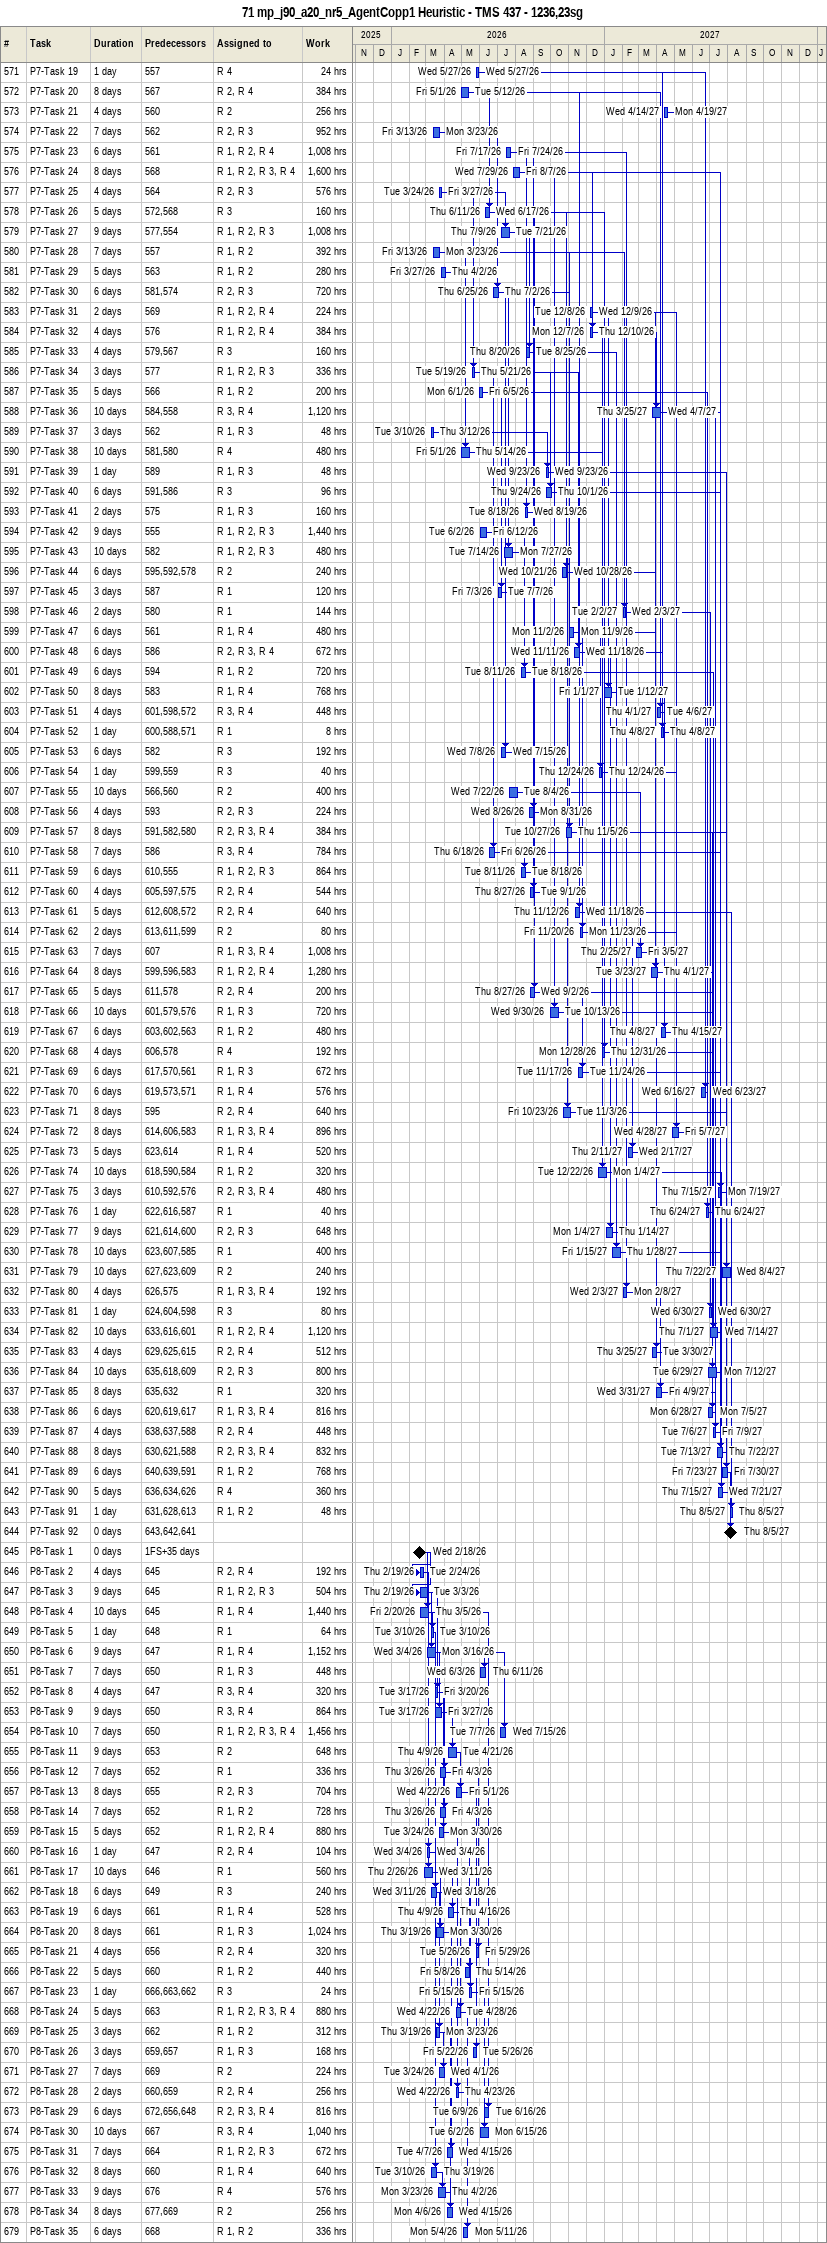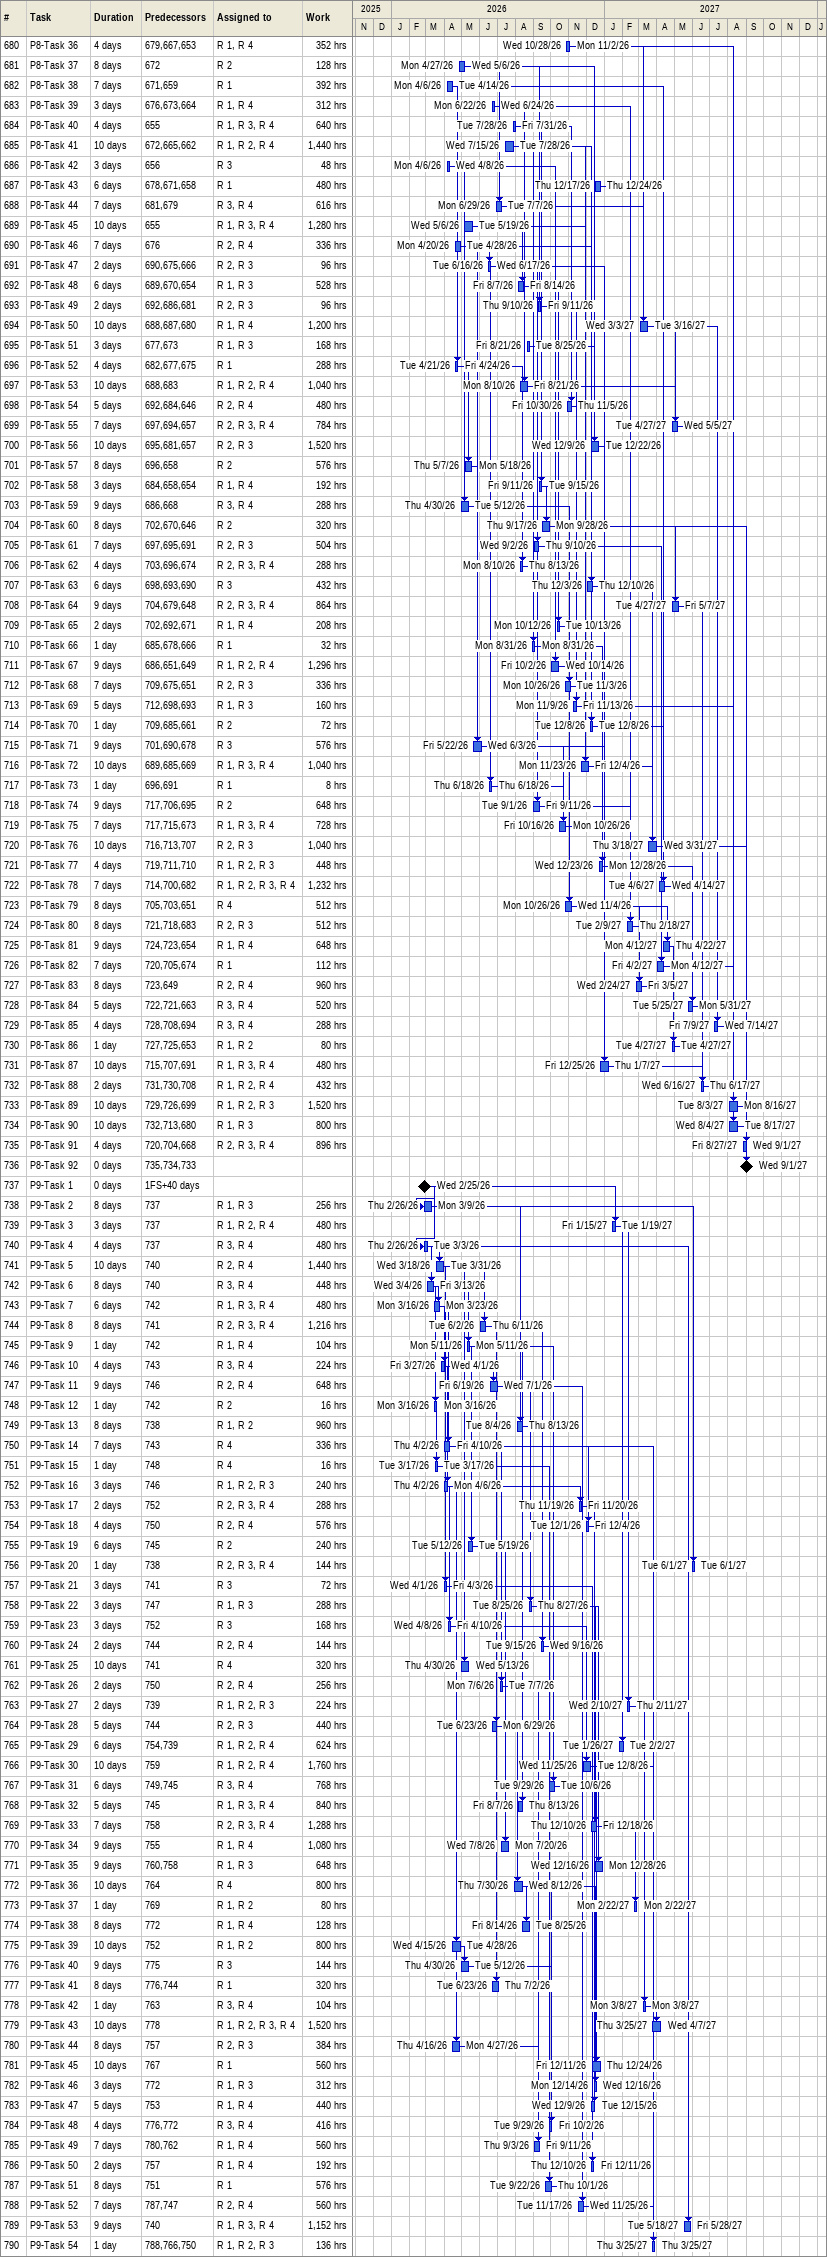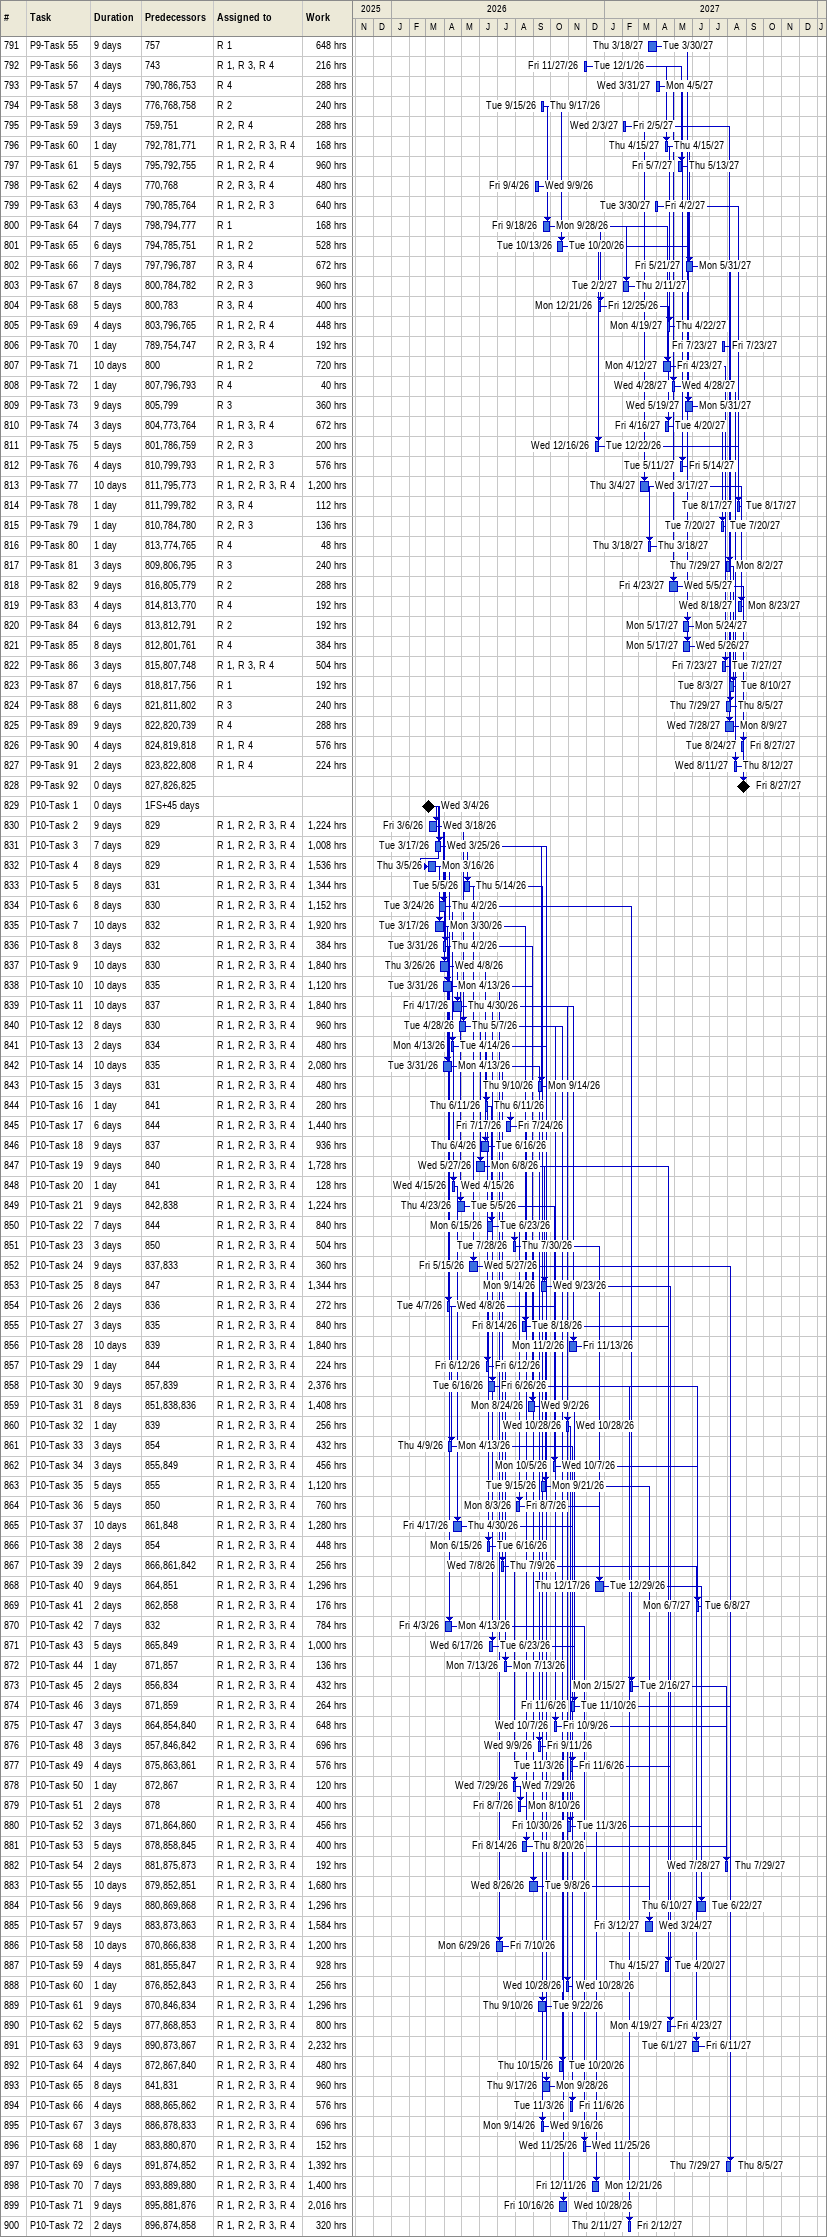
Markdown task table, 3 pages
71 mp_j90_a20_nr5_AgentCopp1 Heuristic - TMS 437 - 1236,23sg

| ID | Task | Duration | Start | Finish | Predecessors | Resources | Work (h) |
|---|---|---|---|---|---|---|---|
| 571 | P7-Task 19 | 1d | 2026-05-27 | 2026-05-27 | 557 | R 4 | 24 |
| 572 | P7-Task 20 | 8d | 2026-05-01 | 2026-05-12 | 567 | R 2, R 4 | 384 |
| 573 | P7-Task 21 | 4d | 2027-04-14 | 2027-04-19 | 560 | R 2 | 256 |
| 574 | P7-Task 22 | 7d | 2026-03-13 | 2026-03-23 | 562 | R 2, R 3 | 952 |
| 575 | P7-Task 23 | 6d | 2026-07-17 | 2026-07-24 | 561 | R 1, R 2, R 4 | 1008 |
| 576 | P7-Task 24 | 8d | 2026-07-29 | 2026-08-07 | 568 | R 1, R 2, R 3, R 4 | 1600 |
| 577 | P7-Task 25 | 4d | 2026-03-24 | 2026-03-27 | 564 | R 2, R 3 | 576 |
| 578 | P7-Task 26 | 5d | 2026-06-11 | 2026-06-17 | 572, 568 | R 3 | 160 |
| 579 | P7-Task 27 | 9d | 2026-07-09 | 2026-07-21 | 577, 554 | R 1, R 2, R 3 | 1008 |
| 580 | P7-Task 28 | 7d | 2026-03-13 | 2026-03-23 | 557 | R 1, R 2 | 392 |
| 581 | P7-Task 29 | 5d | 2026-03-27 | 2026-04-02 | 563 | R 1, R 2 | 280 |
| 582 | P7-Task 30 | 6d | 2026-06-25 | 2026-07-02 | 581, 574 | R 2, R 3 | 720 |
| 583 | P7-Task 31 | 2d | 2026-12-08 | 2026-12-09 | 569 | R 1, R 2, R 4 | 224 |
| 584 | P7-Task 32 | 4d | 2026-12-07 | 2026-12-10 | 576 | R 1, R 2, R 4 | 384 |
| 585 | P7-Task 33 | 4d | 2026-08-20 | 2026-08-25 | 579, 567 | R 3 | 160 |
| 586 | P7-Task 34 | 3d | 2026-05-19 | 2026-05-21 | 577 | R 1, R 2, R 3 | 336 |
| 587 | P7-Task 35 | 5d | 2026-06-01 | 2026-06-05 | 566 | R 1, R 2 | 200 |
| 588 | P7-Task 36 | 10d | 2027-03-25 | 2027-04-07 | 584, 558 | R 3, R 4 | 1120 |
| 589 | P7-Task 37 | 3d | 2026-03-10 | 2026-03-12 | 562 | R 1, R 3 | 48 |
| 590 | P7-Task 38 | 10d | 2026-05-01 | 2026-05-14 | 581, 580 | R 4 | 480 |
| 591 | P7-Task 39 | 1d | 2026-09-23 | 2026-09-23 | 589 | R 1, R 3 | 48 |
| 592 | P7-Task 40 | 6d | 2026-09-24 | 2026-10-01 | 591, 586 | R 3 | 96 |
| 593 | P7-Task 41 | 2d | 2026-08-18 | 2026-08-19 | 575 | R 1, R 3 | 160 |
| 594 | P7-Task 42 | 9d | 2026-06-02 | 2026-06-12 | 555 | R 1, R 2, R 3 | 1440 |
| 595 | P7-Task 43 | 10d | 2026-07-14 | 2026-07-27 | 582 | R 1, R 2, R 3 | 480 |
| 596 | P7-Task 44 | 6d | 2026-10-21 | 2026-10-28 | 595, 592, 578 | R 2 | 240 |
| 597 | P7-Task 45 | 3d | 2026-07-03 | 2026-07-07 | 587 | R 1 | 120 |
| 598 | P7-Task 46 | 2d | 2027-02-02 | 2027-02-03 | 580 | R 1 | 144 |
| 599 | P7-Task 47 | 6d | 2026-11-02 | 2026-11-09 | 561 | R 1, R 4 | 480 |
| 600 | P7-Task 48 | 6d | 2026-11-11 | 2026-11-18 | 586 | R 2, R 3, R 4 | 672 |
| 601 | P7-Task 49 | 6d | 2026-08-11 | 2026-08-18 | 594 | R 1, R 2 | 720 |
| 602 | P7-Task 50 | 8d | 2027-01-01 | 2027-01-12 | 583 | R 1, R 4 | 768 |
| 603 | P7-Task 51 | 4d | 2027-04-01 | 2027-04-06 | 601, 598, 572 | R 3, R 4 | 448 |
| 604 | P7-Task 52 | 1d | 2027-04-08 | 2027-04-08 | 600, 588, 571 | R 1 | 8 |
| 605 | P7-Task 53 | 6d | 2026-07-08 | 2026-07-15 | 582 | R 3 | 192 |
| 606 | P7-Task 54 | 1d | 2026-12-24 | 2026-12-24 | 599, 559 | R 3 | 40 |
| 607 | P7-Task 55 | 10d | 2026-07-22 | 2026-08-04 | 566, 560 | R 2 | 400 |
| 608 | P7-Task 56 | 4d | 2026-08-26 | 2026-08-31 | 593 | R 2, R 3 | 224 |
| 609 | P7-Task 57 | 8d | 2026-10-27 | 2026-11-05 | 591, 582, 580 | R 2, R 3, R 4 | 384 |
| 610 | P7-Task 58 | 7d | 2026-06-18 | 2026-06-26 | 586 | R 3, R 4 | 784 |
| 611 | P7-Task 59 | 6d | 2026-08-11 | 2026-08-18 | 610, 555 | R 1, R 2, R 3 | 864 |
| 612 | P7-Task 60 | 4d | 2026-08-27 | 2026-09-01 | 605, 597, 575 | R 2, R 4 | 544 |
| 613 | P7-Task 61 | 5d | 2026-11-12 | 2026-11-18 | 612, 608, 572 | R 2, R 4 | 640 |
| 614 | P7-Task 62 | 2d | 2026-11-20 | 2026-11-23 | 613, 611, 599 | R 2 | 80 |
| 615 | P7-Task 63 | 7d | 2027-02-25 | 2027-03-05 | 607 | R 1, R 3, R 4 | 1008 |
| 616 | P7-Task 64 | 8d | 2027-03-23 | 2027-04-01 | 599, 596, 583 | R 1, R 2, R 4 | 1280 |
| 617 | P7-Task 65 | 5d | 2026-08-27 | 2026-09-02 | 611, 578 | R 2, R 4 | 200 |
| 618 | P7-Task 66 | 10d | 2026-09-30 | 2026-10-13 | 601, 579, 576 | R 1, R 3 | 720 |
| 619 | P7-Task 67 | 6d | 2027-04-08 | 2027-04-15 | 603, 602, 563 | R 1, R 2 | 480 |
| 620 | P7-Task 68 | 4d | 2026-12-28 | 2026-12-31 | 606, 578 | R 4 | 192 |
| 621 | P7-Task 69 | 6d | 2026-11-17 | 2026-11-24 | 617, 570, 561 | R 1, R 3 | 672 |
| 622 | P7-Task 70 | 6d | 2027-06-16 | 2027-06-23 | 619, 573, 571 | R 1, R 4 | 576 |
| 623 | P7-Task 71 | 8d | 2026-10-23 | 2026-11-03 | 595 | R 2, R 4 | 640 |
| 624 | P7-Task 72 | 8d | 2027-04-28 | 2027-05-07 | 614, 606, 583 | R 1, R 3, R 4 | 896 |
| 625 | P7-Task 73 | 5d | 2027-02-11 | 2027-02-17 | 623, 614 | R 1, R 4 | 520 |
| 626 | P7-Task 74 | 10d | 2026-12-22 | 2027-01-04 | 618, 590, 584 | R 1, R 2 | 320 |
| 627 | P7-Task 75 | 3d | 2027-07-15 | 2027-07-19 | 610, 592, 576 | R 2, R 3, R 4 | 480 |
| 628 | P7-Task 76 | 1d | 2027-06-24 | 2027-06-24 | 622, 616, 587 | R 1 | 40 |
| 629 | P7-Task 77 | 9d | 2027-01-04 | 2027-01-14 | 621, 614, 600 | R 2, R 3 | 648 |
| 630 | P7-Task 78 | 10d | 2027-01-15 | 2027-01-28 | 623, 607, 585 | R 1 | 400 |
| 631 | P7-Task 79 | 10d | 2027-07-22 | 2027-08-04 | 627, 623, 609 | R 2 | 240 |
| 632 | P7-Task 80 | 4d | 2027-02-03 | 2027-02-08 | 626, 575 | R 1, R 3, R 4 | 192 |
| 633 | P7-Task 81 | 1d | 2027-06-30 | 2027-06-30 | 624, 604, 598 | R 3 | 80 |
| 634 | P7-Task 82 | 10d | 2027-07-01 | 2027-07-14 | 633, 616, 601 | R 1, R 2, R 4 | 1120 |
| 635 | P7-Task 83 | 4d | 2027-03-25 | 2027-03-30 | 629, 625, 615 | R 2, R 4 | 512 |
| 636 | P7-Task 84 | 10d | 2027-06-29 | 2027-07-12 | 635, 618, 609 | R 2, R 3 | 800 |
| 637 | P7-Task 85 | 8d | 2027-03-31 | 2027-04-09 | 635, 632 | R 1 | 320 |
| 638 | P7-Task 86 | 6d | 2027-06-28 | 2027-07-05 | 620, 619, 617 | R 1, R 3, R 4 | 816 |
| 639 | P7-Task 87 | 4d | 2027-07-06 | 2027-07-09 | 638, 637, 588 | R 2, R 4 | 448 |
| 640 | P7-Task 88 | 8d | 2027-07-13 | 2027-07-22 | 630, 621, 588 | R 2, R 3, R 4 | 832 |
| 641 | P7-Task 89 | 6d | 2027-07-23 | 2027-07-30 | 640, 639, 591 | R 1, R 2 | 768 |
| 642 | P7-Task 90 | 5d | 2027-07-15 | 2027-07-21 | 636, 634, 626 | R 4 | 360 |
| 643 | P7-Task 91 | 1d | 2027-08-05 | 2027-08-05 | 631, 628, 613 | R 1, R 2 | 48 |
| 644 | P7-Task 92 | 0d | 2027-08-05 | 2027-08-05 | 643, 642, 641 |  |  |
| 645 | P8-Task 1 | 0d | 2026-02-18 | 2026-02-18 | 1FS+35d |  |  |
| 646 | P8-Task 2 | 4d | 2026-02-19 | 2026-02-24 | 645 | R 2, R 4 | 192 |
| 647 | P8-Task 3 | 9d | 2026-02-19 | 2026-03-03 | 645 | R 1, R 2, R 3 | 504 |
| 648 | P8-Task 4 | 10d | 2026-02-20 | 2026-03-05 | 645 | R 1, R 4 | 1440 |
| 649 | P8-Task 5 | 1d | 2026-03-10 | 2026-03-10 | 648 | R 1 | 64 |
| 650 | P8-Task 6 | 9d | 2026-03-04 | 2026-03-16 | 647 | R 1, R 4 | 1152 |
| 651 | P8-Task 7 | 7d | 2026-06-03 | 2026-06-11 | 650 | R 1, R 3 | 448 |
| 652 | P8-Task 8 | 4d | 2026-03-17 | 2026-03-20 | 647 | R 3, R 4 | 320 |
| 653 | P8-Task 9 | 9d | 2026-03-17 | 2026-03-27 | 650 | R 3, R 4 | 864 |
| 654 | P8-Task 10 | 7d | 2026-07-07 | 2026-07-15 | 650 | R 1, R 2, R 3, R 4 | 1456 |
| 655 | P8-Task 11 | 9d | 2026-04-09 | 2026-04-21 | 653 | R 2 | 648 |
| 656 | P8-Task 12 | 7d | 2026-03-26 | 2026-04-03 | 652 | R 1 | 336 |
| 657 | P8-Task 13 | 8d | 2026-04-22 | 2026-05-01 | 655 | R 2, R 3 | 704 |
| 658 | P8-Task 14 | 7d | 2026-03-26 | 2026-04-03 | 652 | R 1, R 2 | 728 |
| 659 | P8-Task 15 | 5d | 2026-03-24 | 2026-03-30 | 652 | R 1, R 2, R 4 | 880 |
| 660 | P8-Task 16 | 1d | 2026-03-04 | 2026-03-04 | 647 | R 2, R 4 | 104 |
| 661 | P8-Task 17 | 10d | 2026-02-26 | 2026-03-11 | 646 | R 1 | 560 |
| 662 | P8-Task 18 | 6d | 2026-03-11 | 2026-03-18 | 649 | R 3 | 240 |
| 663 | P8-Task 19 | 6d | 2026-04-09 | 2026-04-16 | 661 | R 1, R 4 | 528 |
| 664 | P8-Task 20 | 8d | 2026-03-19 | 2026-03-30 | 661 | R 1, R 3 | 1024 |
| 665 | P8-Task 21 | 4d | 2026-05-26 | 2026-05-29 | 656 | R 2, R 4 | 320 |
| 666 | P8-Task 22 | 5d | 2026-05-08 | 2026-05-14 | 660 | R 1, R 2 | 440 |
| 667 | P8-Task 23 | 1d | 2026-05-15 | 2026-05-15 | 666, 663, 662 | R 3 | 24 |
| 668 | P8-Task 24 | 5d | 2026-04-22 | 2026-04-28 | 663 | R 1, R 2, R 3, R 4 | 880 |
| 669 | P8-Task 25 | 3d | 2026-03-19 | 2026-03-23 | 662 | R 1, R 2 | 312 |
| 670 | P8-Task 26 | 3d | 2026-05-22 | 2026-05-26 | 659, 657 | R 1, R 3 | 168 |
| 671 | P8-Task 27 | 7d | 2026-03-24 | 2026-04-01 | 669 | R 2 | 224 |
| 672 | P8-Task 28 | 2d | 2026-04-22 | 2026-04-23 | 660, 659 | R 2, R 4 | 256 |
| 673 | P8-Task 29 | 6d | 2026-06-09 | 2026-06-16 | 672, 656, 648 | R 2, R 3, R 4 | 816 |
| 674 | P8-Task 30 | 10d | 2026-06-02 | 2026-06-15 | 667 | R 3, R 4 | 1040 |
| 675 | P8-Task 31 | 7d | 2026-04-07 | 2026-04-15 | 664 | R 1, R 2, R 3 | 672 |
| 676 | P8-Task 32 | 8d | 2026-03-10 | 2026-03-19 | 660 | R 1, R 4 | 640 |
| 677 | P8-Task 33 | 9d | 2026-03-23 | 2026-04-02 | 676 | R 4 | 576 |
| 678 | P8-Task 34 | 8d | 2026-04-06 | 2026-04-15 | 677, 669 | R 2 | 256 |
| 679 | P8-Task 35 | 6d | 2026-05-04 | 2026-05-11 | 668 | R 1, R 2 | 336 |
| 680 | P8-Task 36 | 4d | 2026-10-28 | 2026-11-02 | 679, 667, 653 | R 1, R 4 | 352 |
| 681 | P8-Task 37 | 8d | 2026-04-27 | 2026-05-06 | 672 | R 2 | 128 |
| 682 | P8-Task 38 | 7d | 2026-04-06 | 2026-04-14 | 671, 659 | R 1 | 392 |
| 683 | P8-Task 39 | 3d | 2026-06-22 | 2026-06-24 | 676, 673, 664 | R 1, R 4 | 312 |
| 684 | P8-Task 40 | 4d | 2026-07-28 | 2026-07-31 | 655 | R 1, R 3, R 4 | 640 |
| 685 | P8-Task 41 | 10d | 2026-07-15 | 2026-07-28 | 672, 665, 662 | R 1, R 2, R 4 | 1440 |
| 686 | P8-Task 42 | 3d | 2026-04-06 | 2026-04-08 | 656 | R 3 | 48 |
| 687 | P8-Task 43 | 6d | 2026-12-17 | 2026-12-24 | 678, 671, 658 | R 1 | 480 |
| 688 | P8-Task 44 | 7d | 2026-06-29 | 2026-07-07 | 681, 679 | R 3, R 4 | 616 |
| 689 | P8-Task 45 | 10d | 2026-05-06 | 2026-05-19 | 655 | R 1, R 3, R 4 | 1280 |
| 690 | P8-Task 46 | 7d | 2026-04-20 | 2026-04-28 | 676 | R 2, R 4 | 336 |
| 691 | P8-Task 47 | 2d | 2026-06-16 | 2026-06-17 | 690, 675, 666 | R 2, R 3 | 96 |
| 692 | P8-Task 48 | 6d | 2026-08-07 | 2026-08-14 | 689, 670, 654 | R 1, R 3 | 528 |
| 693 | P8-Task 49 | 2d | 2026-09-10 | 2026-09-11 | 692, 686, 681 | R 2, R 3 | 96 |
| 694 | P8-Task 50 | 10d | 2027-03-03 | 2027-03-16 | 688, 687, 680 | R 1, R 4 | 1200 |
| 695 | P8-Task 51 | 3d | 2026-08-21 | 2026-08-25 | 677, 673 | R 1, R 3 | 168 |
| 696 | P8-Task 52 | 4d | 2026-04-21 | 2026-04-24 | 682, 677, 675 | R 1 | 288 |
| 697 | P8-Task 53 | 10d | 2026-08-10 | 2026-08-21 | 688, 683 | R 1, R 2, R 4 | 1040 |
| 698 | P8-Task 54 | 5d | 2026-10-30 | 2026-11-05 | 692, 684, 646 | R 2, R 4 | 480 |
| 699 | P8-Task 55 | 7d | 2027-04-27 | 2027-05-05 | 697, 694, 657 | R 2, R 3, R 4 | 784 |
| 700 | P8-Task 56 | 10d | 2026-12-09 | 2026-12-22 | 695, 681, 657 | R 2, R 3 | 1520 |
| 701 | P8-Task 57 | 8d | 2026-05-07 | 2026-05-18 | 696, 658 | R 2 | 576 |
| 702 | P8-Task 58 | 3d | 2026-09-11 | 2026-09-15 | 684, 658, 654 | R 1, R 4 | 192 |
| 703 | P8-Task 59 | 9d | 2026-04-30 | 2026-05-12 | 686, 668 | R 3, R 4 | 288 |
| 704 | P8-Task 60 | 8d | 2026-09-17 | 2026-09-28 | 702, 670, 646 | R 2 | 320 |
| 705 | P8-Task 61 | 7d | 2026-09-02 | 2026-09-10 | 697, 695, 691 | R 2, R 3 | 504 |
| 706 | P8-Task 62 | 4d | 2026-08-10 | 2026-08-13 | 703, 696, 674 | R 2, R 3, R 4 | 288 |
| 707 | P8-Task 63 | 6d | 2026-12-03 | 2026-12-10 | 698, 693, 690 | R 3 | 432 |
| 708 | P8-Task 64 | 9d | 2027-04-27 | 2027-05-07 | 704, 679, 648 | R 2, R 3, R 4 | 864 |
| 709 | P8-Task 65 | 2d | 2026-10-12 | 2026-10-13 | 702, 692, 671 | R 1, R 4 | 208 |
| 710 | P8-Task 66 | 1d | 2026-08-31 | 2026-08-31 | 685, 678, 666 | R 1 | 32 |
| 711 | P8-Task 67 | 9d | 2026-10-02 | 2026-10-14 | 686, 651, 649 | R 1, R 2, R 4 | 1296 |
| 712 | P8-Task 68 | 7d | 2026-10-26 | 2026-11-03 | 709, 675, 651 | R 2, R 3 | 336 |
| 713 | P8-Task 69 | 5d | 2026-11-09 | 2026-11-13 | 712, 698, 693 | R 1, R 3 | 160 |
| 714 | P8-Task 70 | 1d | 2026-12-08 | 2026-12-08 | 709, 685, 661 | R 2 | 72 |
| 715 | P8-Task 71 | 9d | 2026-05-22 | 2026-06-03 | 701, 690, 678 | R 3 | 576 |
| 716 | P8-Task 72 | 10d | 2026-11-23 | 2026-12-04 | 689, 685, 669 | R 1, R 3, R 4 | 1040 |
| 717 | P8-Task 73 | 1d | 2026-06-18 | 2026-06-18 | 696, 691 | R 1 | 8 |
| 718 | P8-Task 74 | 9d | 2026-09-01 | 2026-09-11 | 717, 706, 695 | R 2 | 648 |
| 719 | P8-Task 75 | 7d | 2026-10-16 | 2026-10-26 | 717, 715, 673 | R 1, R 3, R 4 | 728 |
| 720 | P8-Task 76 | 10d | 2027-03-18 | 2027-03-31 | 716, 713, 707 | R 2, R 3 | 1040 |
| 721 | P8-Task 77 | 4d | 2026-12-23 | 2026-12-28 | 719, 711, 710 | R 1, R 2, R 3 | 448 |
| 722 | P8-Task 78 | 7d | 2027-04-06 | 2027-04-14 | 714, 700, 682 | R 1, R 2, R 3, R 4 | 1232 |
| 723 | P8-Task 79 | 8d | 2026-10-26 | 2026-11-04 | 705, 703, 651 | R 4 | 512 |
| 724 | P8-Task 80 | 8d | 2027-02-09 | 2027-02-18 | 721, 718, 683 | R 2, R 3 | 512 |
| 725 | P8-Task 81 | 9d | 2027-04-12 | 2027-04-22 | 724, 723, 654 | R 1, R 4 | 648 |
| 726 | P8-Task 82 | 7d | 2027-04-02 | 2027-04-12 | 720, 705, 674 | R 1 | 112 |
| 727 | P8-Task 83 | 8d | 2027-02-24 | 2027-03-05 | 723, 649 | R 2, R 4 | 960 |
| 728 | P8-Task 84 | 5d | 2027-05-25 | 2027-05-31 | 722, 721, 663 | R 3, R 4 | 520 |
| 729 | P8-Task 85 | 4d | 2027-07-09 | 2027-07-14 | 728, 708, 694 | R 3, R 4 | 288 |
| 730 | P8-Task 86 | 1d | 2027-04-27 | 2027-04-27 | 727, 725, 653 | R 1, R 2 | 80 |
| 731 | P8-Task 87 | 10d | 2026-12-25 | 2027-01-07 | 715, 707, 691 | R 1, R 3, R 4 | 480 |
| 732 | P8-Task 88 | 2d | 2027-06-16 | 2027-06-17 | 731, 730, 708 | R 1, R 2, R 4 | 432 |
| 733 | P8-Task 89 | 10d | 2027-08-03 | 2027-08-16 | 729, 726, 699 | R 1, R 2, R 3 | 1520 |
| 734 | P8-Task 90 | 10d | 2027-08-04 | 2027-08-17 | 732, 713, 680 | R 1, R 3 | 800 |
| 735 | P8-Task 91 | 4d | 2027-08-27 | 2027-09-01 | 720, 704, 668 | R 2, R 3, R 4 | 896 |
| 736 | P8-Task 92 | 0d | 2027-09-01 | 2027-09-01 | 735, 734, 733 |  |  |
| 737 | P9-Task 1 | 0d | 2026-02-25 | 2026-02-25 | 1FS+40d |  |  |
| 738 | P9-Task 2 | 8d | 2026-02-26 | 2026-03-09 | 737 | R 1, R 3 | 256 |
| 739 | P9-Task 3 | 3d | 2027-01-15 | 2027-01-19 | 737 | R 1, R 2, R 4 | 480 |
| 740 | P9-Task 4 | 4d | 2026-02-26 | 2026-03-03 | 737 | R 3, R 4 | 480 |
| 741 | P9-Task 5 | 10d | 2026-03-18 | 2026-03-31 | 740 | R 2, R 4 | 1440 |
| 742 | P9-Task 6 | 8d | 2026-03-04 | 2026-03-13 | 740 | R 3, R 4 | 448 |
| 743 | P9-Task 7 | 6d | 2026-03-16 | 2026-03-23 | 742 | R 1, R 3, R 4 | 480 |
| 744 | P9-Task 8 | 8d | 2026-06-02 | 2026-06-11 | 741 | R 2, R 3, R 4 | 1216 |
| 745 | P9-Task 9 | 1d | 2026-05-11 | 2026-05-11 | 742 | R 1, R 4 | 104 |
| 746 | P9-Task 10 | 4d | 2026-03-27 | 2026-04-01 | 743 | R 3, R 4 | 224 |
| 747 | P9-Task 11 | 9d | 2026-06-19 | 2026-07-01 | 746 | R 2, R 4 | 648 |
| 748 | P9-Task 12 | 1d | 2026-03-16 | 2026-03-16 | 742 | R 2 | 16 |
| 749 | P9-Task 13 | 8d | 2026-08-04 | 2026-08-13 | 738 | R 1, R 2 | 960 |
| 750 | P9-Task 14 | 7d | 2026-04-02 | 2026-04-10 | 743 | R 4 | 336 |
| 751 | P9-Task 15 | 1d | 2026-03-17 | 2026-03-17 | 748 | R 4 | 16 |
| 752 | P9-Task 16 | 3d | 2026-04-02 | 2026-04-06 | 746 | R 1, R 2, R 3 | 240 |
| 753 | P9-Task 17 | 2d | 2026-11-19 | 2026-11-20 | 752 | R 2, R 3, R 4 | 288 |
| 754 | P9-Task 18 | 4d | 2026-12-01 | 2026-12-04 | 750 | R 2, R 4 | 576 |
| 755 | P9-Task 19 | 6d | 2026-05-12 | 2026-05-19 | 745 | R 2 | 240 |
| 756 | P9-Task 20 | 1d | 2027-06-01 | 2027-06-01 | 738 | R 2, R 3, R 4 | 144 |
| 757 | P9-Task 21 | 3d | 2026-04-01 | 2026-04-03 | 741 | R 3 | 72 |
| 758 | P9-Task 22 | 3d | 2026-08-25 | 2026-08-27 | 747 | R 1, R 3 | 288 |
| 759 | P9-Task 23 | 3d | 2026-04-08 | 2026-04-10 | 752 | R 3 | 168 |
| 760 | P9-Task 24 | 2d | 2026-09-15 | 2026-09-16 | 744 | R 2, R 4 | 144 |
| 761 | P9-Task 25 | 10d | 2026-04-30 | 2026-05-13 | 741 | R 4 | 320 |
| 762 | P9-Task 26 | 2d | 2026-07-06 | 2026-07-07 | 750 | R 2, R 4 | 256 |
| 763 | P9-Task 27 | 2d | 2027-02-10 | 2027-02-11 | 739 | R 1, R 2, R 3 | 224 |
| 764 | P9-Task 28 | 5d | 2026-06-23 | 2026-06-29 | 744 | R 2, R 3 | 440 |
| 765 | P9-Task 29 | 6d | 2027-01-26 | 2027-02-02 | 754, 739 | R 1, R 2, R 4 | 624 |
| 766 | P9-Task 30 | 10d | 2026-11-25 | 2026-12-08 | 759 | R 1, R 2, R 4 | 1760 |
| 767 | P9-Task 31 | 6d | 2026-09-29 | 2026-10-06 | 749, 745 | R 3, R 4 | 768 |
| 768 | P9-Task 32 | 5d | 2026-08-07 | 2026-08-13 | 745 | R 1, R 3, R 4 | 840 |
| 769 | P9-Task 33 | 7d | 2026-12-10 | 2026-12-18 | 758 | R 2, R 3, R 4 | 1288 |
| 770 | P9-Task 34 | 9d | 2026-07-08 | 2026-07-20 | 755 | R 1, R 4 | 1080 |
| 771 | P9-Task 35 | 9d | 2026-12-16 | 2026-12-28 | 760, 758 | R 1, R 3 | 648 |
| 772 | P9-Task 36 | 10d | 2026-07-30 | 2026-08-12 | 764 | R 4 | 800 |
| 773 | P9-Task 37 | 1d | 2027-02-22 | 2027-02-22 | 769 | R 1, R 2 | 80 |
| 774 | P9-Task 38 | 8d | 2026-08-14 | 2026-08-25 | 772 | R 1, R 4 | 128 |
| 775 | P9-Task 39 | 10d | 2026-04-15 | 2026-04-28 | 752 | R 1, R 2 | 800 |
| 776 | P9-Task 40 | 9d | 2026-04-30 | 2026-05-12 | 775 | R 3 | 144 |
| 777 | P9-Task 41 | 8d | 2026-06-23 | 2026-07-02 | 776, 744 | R 1 | 320 |
| 778 | P9-Task 42 | 1d | 2027-03-08 | 2027-03-08 | 763 | R 3, R 4 | 104 |
| 779 | P9-Task 43 | 10d | 2027-03-25 | 2027-04-07 | 778 | R 1, R 2, R 3, R 4 | 1520 |
| 780 | P9-Task 44 | 8d | 2026-04-16 | 2026-04-27 | 757 | R 2, R 3 | 384 |
| 781 | P9-Task 45 | 10d | 2026-12-11 | 2026-12-24 | 767 | R 1 | 560 |
| 782 | P9-Task 46 | 3d | 2026-12-14 | 2026-12-16 | 772 | R 1, R 3 | 312 |
| 783 | P9-Task 47 | 5d | 2026-12-09 | 2026-12-15 | 753 | R 1, R 4 | 440 |
| 784 | P9-Task 48 | 4d | 2026-09-29 | 2026-10-02 | 776, 772 | R 3, R 4 | 416 |
| 785 | P9-Task 49 | 7d | 2026-09-03 | 2026-09-11 | 780, 762 | R 1, R 4 | 560 |
| 786 | P9-Task 50 | 2d | 2026-12-10 | 2026-12-11 | 757 | R 1, R 4 | 192 |
| 787 | P9-Task 51 | 8d | 2026-09-22 | 2026-10-01 | 751 | R 1 | 576 |
| 788 | P9-Task 52 | 7d | 2026-11-17 | 2026-11-25 | 787, 747 | R 2, R 4 | 560 |
| 789 | P9-Task 53 | 9d | 2027-05-18 | 2027-05-28 | 740 | R 1, R 3, R 4 | 1152 |
| 790 | P9-Task 54 | 1d | 2027-03-25 | 2027-03-25 | 788, 766, 750 | R 1, R 2, R 3 | 136 |
| 791 | P9-Task 55 | 9d | 2027-03-18 | 2027-03-30 | 757 | R 1 | 648 |
| 792 | P9-Task 56 | 3d | 2026-11-27 | 2026-12-01 | 743 | R 1, R 3, R 4 | 216 |
| 793 | P9-Task 57 | 4d | 2027-03-31 | 2027-04-05 | 790, 786, 753 | R 4 | 288 |
| 794 | P9-Task 58 | 3d | 2026-09-15 | 2026-09-17 | 776, 768, 758 | R 2 | 240 |
| 795 | P9-Task 59 | 3d | 2027-02-03 | 2027-02-05 | 759, 751 | R 2, R 4 | 288 |
| 796 | P9-Task 60 | 1d | 2027-04-15 | 2027-04-15 | 792, 781, 771 | R 1, R 2, R 3, R 4 | 168 |
| 797 | P9-Task 61 | 5d | 2027-05-07 | 2027-05-13 | 795, 792, 755 | R 1, R 2, R 4 | 960 |
| 798 | P9-Task 62 | 4d | 2026-09-04 | 2026-09-09 | 770, 768 | R 2, R 3, R 4 | 480 |
| 799 | P9-Task 63 | 4d | 2027-03-30 | 2027-04-02 | 790, 785, 764 | R 1, R 2, R 3 | 640 |
| 800 | P9-Task 64 | 7d | 2026-09-18 | 2026-09-28 | 798, 794, 777 | R 1 | 168 |
| 801 | P9-Task 65 | 6d | 2026-10-13 | 2026-10-20 | 794, 785, 751 | R 1, R 2 | 528 |
| 802 | P9-Task 66 | 7d | 2027-05-21 | 2027-05-31 | 797, 796, 787 | R 3, R 4 | 672 |
| 803 | P9-Task 67 | 8d | 2027-02-02 | 2027-02-11 | 800, 784, 782 | R 2, R 3 | 960 |
| 804 | P9-Task 68 | 5d | 2026-12-21 | 2026-12-25 | 800, 783 | R 3, R 4 | 400 |
| 805 | P9-Task 69 | 4d | 2027-04-19 | 2027-04-22 | 803, 796, 765 | R 1, R 2, R 4 | 448 |
| 806 | P9-Task 70 | 1d | 2027-07-23 | 2027-07-23 | 789, 754, 747 | R 2, R 3, R 4 | 192 |
| 807 | P9-Task 71 | 10d | 2027-04-12 | 2027-04-23 | 800 | R 1, R 2 | 720 |
| 808 | P9-Task 72 | 1d | 2027-04-28 | 2027-04-28 | 807, 796, 793 | R 4 | 40 |
| 809 | P9-Task 73 | 9d | 2027-05-19 | 2027-05-31 | 805, 799 | R 3 | 360 |
| 810 | P9-Task 74 | 3d | 2027-04-16 | 2027-04-20 | 804, 773, 764 | R 1, R 3, R 4 | 672 |
| 811 | P9-Task 75 | 5d | 2026-12-16 | 2026-12-22 | 801, 786, 759 | R 2, R 3 | 200 |
| 812 | P9-Task 76 | 4d | 2027-05-11 | 2027-05-14 | 810, 799, 793 | R 1, R 2, R 3 | 576 |
| 813 | P9-Task 77 | 10d | 2027-03-04 | 2027-03-17 | 811, 795, 773 | R 1, R 2, R 3, R 4 | 1200 |
| 814 | P9-Task 78 | 1d | 2027-08-17 | 2027-08-17 | 811, 799, 782 | R 3, R 4 | 112 |
| 815 | P9-Task 79 | 1d | 2027-07-20 | 2027-07-20 | 810, 784, 780 | R 2, R 3 | 136 |
| 816 | P9-Task 80 | 1d | 2027-03-18 | 2027-03-18 | 813, 774, 765 | R 4 | 48 |
| 817 | P9-Task 81 | 3d | 2027-07-29 | 2027-08-02 | 809, 806, 795 | R 3 | 240 |
| 818 | P9-Task 82 | 9d | 2027-04-23 | 2027-05-05 | 816, 805, 779 | R 2 | 288 |
| 819 | P9-Task 83 | 4d | 2027-08-18 | 2027-08-23 | 814, 813, 770 | R 4 | 192 |
| 820 | P9-Task 84 | 6d | 2027-05-17 | 2027-05-24 | 813, 812, 791 | R 2 | 192 |
| 821 | P9-Task 85 | 8d | 2027-05-17 | 2027-05-26 | 812, 801, 761 | R 4 | 384 |
| 822 | P9-Task 86 | 3d | 2027-07-23 | 2027-07-27 | 815, 807, 748 | R 1, R 3, R 4 | 504 |
| 823 | P9-Task 87 | 6d | 2027-08-03 | 2027-08-10 | 818, 817, 756 | R 1 | 192 |
| 824 | P9-Task 88 | 6d | 2027-07-29 | 2027-08-05 | 821, 811, 802 | R 3 | 240 |
| 825 | P9-Task 89 | 9d | 2027-07-28 | 2027-08-09 | 822, 820, 739 | R 4 | 288 |
| 826 | P9-Task 90 | 4d | 2027-08-24 | 2027-08-27 | 824, 819, 818 | R 1, R 4 | 576 |
| 827 | P9-Task 91 | 2d | 2027-08-11 | 2027-08-12 | 823, 822, 808 | R 1, R 4 | 224 |
| 828 | P9-Task 92 | 0d | 2027-08-27 | 2027-08-27 | 827, 826, 825 |  |  |
| 829 | P10-Task 1 | 0d | 2026-03-04 | 2026-03-04 | 1FS+45d |  |  |
| 830 | P10-Task 2 | 9d | 2026-03-06 | 2026-03-18 | 829 | R 1, R 2, R 3, R 4 | 1224 |
| 831 | P10-Task 3 | 7d | 2026-03-17 | 2026-03-25 | 829 | R 1, R 2, R 3, R 4 | 1008 |
| 832 | P10-Task 4 | 8d | 2026-03-05 | 2026-03-16 | 829 | R 1, R 2, R 3, R 4 | 1536 |
| 833 | P10-Task 5 | 8d | 2026-05-05 | 2026-05-14 | 831 | R 1, R 2, R 3, R 4 | 1344 |
| 834 | P10-Task 6 | 8d | 2026-03-24 | 2026-04-02 | 830 | R 1, R 2, R 3, R 4 | 1152 |
| 835 | P10-Task 7 | 10d | 2026-03-17 | 2026-03-30 | 832 | R 1, R 2, R 3, R 4 | 1920 |
| 836 | P10-Task 8 | 3d | 2026-03-31 | 2026-04-02 | 832 | R 1, R 2, R 3, R 4 | 384 |
| 837 | P10-Task 9 | 10d | 2026-03-26 | 2026-04-08 | 830 | R 1, R 2, R 3, R 4 | 1840 |
| 838 | P10-Task 10 | 10d | 2026-03-31 | 2026-04-13 | 835 | R 1, R 2, R 3, R 4 | 1120 |
| 839 | P10-Task 11 | 10d | 2026-04-17 | 2026-04-30 | 837 | R 1, R 2, R 3, R 4 | 1840 |
| 840 | P10-Task 12 | 8d | 2026-04-28 | 2026-05-07 | 830 | R 1, R 2, R 3, R 4 | 960 |
| 841 | P10-Task 13 | 2d | 2026-04-13 | 2026-04-14 | 834 | R 1, R 2, R 3, R 4 | 480 |
| 842 | P10-Task 14 | 10d | 2026-03-31 | 2026-04-13 | 835 | R 1, R 2, R 3, R 4 | 2080 |
| 843 | P10-Task 15 | 3d | 2026-09-10 | 2026-09-14 | 831 | R 1, R 2, R 3, R 4 | 480 |
| 844 | P10-Task 16 | 1d | 2026-06-11 | 2026-06-11 | 841 | R 1, R 2, R 3, R 4 | 280 |
| 845 | P10-Task 17 | 6d | 2026-07-17 | 2026-07-24 | 844 | R 1, R 2, R 3, R 4 | 1440 |
| 846 | P10-Task 18 | 9d | 2026-06-04 | 2026-06-16 | 837 | R 1, R 2, R 3, R 4 | 936 |
| 847 | P10-Task 19 | 9d | 2026-05-27 | 2026-06-08 | 840 | R 1, R 2, R 3, R 4 | 1728 |
| 848 | P10-Task 20 | 1d | 2026-04-15 | 2026-04-15 | 841 | R 1, R 2, R 3, R 4 | 128 |
| 849 | P10-Task 21 | 9d | 2026-04-23 | 2026-05-05 | 842, 838 | R 1, R 2, R 3, R 4 | 1224 |
| 850 | P10-Task 22 | 7d | 2026-06-15 | 2026-06-23 | 844 | R 1, R 2, R 3, R 4 | 840 |
| 851 | P10-Task 23 | 3d | 2026-07-28 | 2026-07-30 | 850 | R 1, R 2, R 3, R 4 | 504 |
| 852 | P10-Task 24 | 9d | 2026-05-15 | 2026-05-27 | 837, 833 | R 1, R 2, R 3, R 4 | 360 |
| 853 | P10-Task 25 | 8d | 2026-09-14 | 2026-09-23 | 847 | R 1, R 2, R 3, R 4 | 1344 |
| 854 | P10-Task 26 | 2d | 2026-04-07 | 2026-04-08 | 836 | R 1, R 2, R 3, R 4 | 272 |
| 855 | P10-Task 27 | 3d | 2026-08-14 | 2026-08-18 | 835 | R 1, R 2, R 3, R 4 | 840 |
| 856 | P10-Task 28 | 10d | 2026-11-02 | 2026-11-13 | 839 | R 1, R 2, R 3, R 4 | 1840 |
| 857 | P10-Task 29 | 1d | 2026-06-12 | 2026-06-12 | 844 | R 1, R 2, R 3, R 4 | 224 |
| 858 | P10-Task 30 | 9d | 2026-06-16 | 2026-06-26 | 857, 839 | R 1, R 2, R 3, R 4 | 2376 |
| 859 | P10-Task 31 | 8d | 2026-08-24 | 2026-09-02 | 851, 838, 836 | R 1, R 2, R 3, R 4 | 1408 |
| 860 | P10-Task 32 | 1d | 2026-10-28 | 2026-10-28 | 839 | R 1, R 2, R 3, R 4 | 256 |
| 861 | P10-Task 33 | 3d | 2026-04-09 | 2026-04-13 | 854 | R 1, R 2, R 3, R 4 | 432 |
| 862 | P10-Task 34 | 3d | 2026-10-05 | 2026-10-07 | 855, 849 | R 1, R 2, R 3, R 4 | 456 |
| 863 | P10-Task 35 | 5d | 2026-09-15 | 2026-09-21 | 855 | R 1, R 2, R 3, R 4 | 1120 |
| 864 | P10-Task 36 | 5d | 2026-08-03 | 2026-08-07 | 850 | R 1, R 2, R 3, R 4 | 760 |
| 865 | P10-Task 37 | 10d | 2026-04-17 | 2026-04-30 | 861, 848 | R 1, R 2, R 3, R 4 | 1280 |
| 866 | P10-Task 38 | 2d | 2026-06-15 | 2026-06-16 | 854 | R 1, R 2, R 3, R 4 | 448 |
| 867 | P10-Task 39 | 2d | 2026-07-08 | 2026-07-09 | 866, 861, 842 | R 1, R 2, R 3, R 4 | 256 |
| 868 | P10-Task 40 | 9d | 2026-12-17 | 2026-12-29 | 864, 851 | R 1, R 2, R 3, R 4 | 1296 |
| 869 | P10-Task 41 | 2d | 2027-06-07 | 2027-06-08 | 862, 858 | R 1, R 2, R 3, R 4 | 176 |
| 870 | P10-Task 42 | 7d | 2026-04-03 | 2026-04-13 | 832 | R 1, R 2, R 3, R 4 | 784 |
| 871 | P10-Task 43 | 5d | 2026-06-17 | 2026-06-23 | 865, 849 | R 1, R 2, R 3, R 4 | 1000 |
| 872 | P10-Task 44 | 1d | 2026-07-13 | 2026-07-13 | 871, 857 | R 1, R 2, R 3, R 4 | 136 |
| 873 | P10-Task 45 | 2d | 2027-02-15 | 2027-02-16 | 856, 834 | R 1, R 2, R 3, R 4 | 432 |
| 874 | P10-Task 46 | 3d | 2026-11-06 | 2026-11-10 | 871, 859 | R 1, R 2, R 3, R 4 | 264 |
| 875 | P10-Task 47 | 3d | 2026-10-07 | 2026-10-09 | 864, 854, 840 | R 1, R 2, R 3, R 4 | 648 |
| 876 | P10-Task 48 | 3d | 2026-09-09 | 2026-09-11 | 857, 846, 842 | R 1, R 2, R 3, R 4 | 696 |
| 877 | P10-Task 49 | 4d | 2026-11-03 | 2026-11-06 | 875, 863, 861 | R 1, R 2, R 3, R 4 | 576 |
| 878 | P10-Task 50 | 1d | 2026-07-29 | 2026-07-29 | 872, 867 | R 1, R 2, R 3, R 4 | 120 |
| 879 | P10-Task 51 | 2d | 2026-08-07 | 2026-08-10 | 878 | R 1, R 2, R 3, R 4 | 400 |
| 880 | P10-Task 52 | 3d | 2026-10-30 | 2026-11-03 | 871, 864, 860 | R 1, R 2, R 3, R 4 | 456 |
| 881 | P10-Task 53 | 5d | 2026-08-14 | 2026-08-20 | 878, 858, 845 | R 1, R 2, R 3, R 4 | 400 |
| 882 | P10-Task 54 | 2d | 2027-07-28 | 2027-07-29 | 881, 875, 873 | R 1, R 2, R 3, R 4 | 192 |
| 883 | P10-Task 55 | 10d | 2026-08-26 | 2026-09-08 | 879, 852, 851 | R 1, R 2, R 3, R 4 | 1680 |
| 884 | P10-Task 56 | 9d | 2027-06-10 | 2027-06-22 | 880, 869, 868 | R 1, R 2, R 3, R 4 | 1296 |
| 885 | P10-Task 57 | 9d | 2027-03-12 | 2027-03-24 | 883, 873, 863 | R 1, R 2, R 3, R 4 | 1584 |
| 886 | P10-Task 58 | 10d | 2026-06-29 | 2026-07-10 | 870, 866, 838 | R 1, R 2, R 3, R 4 | 1200 |
| 887 | P10-Task 59 | 4d | 2027-04-15 | 2027-04-20 | 881, 855, 847 | R 1, R 2, R 3, R 4 | 928 |
| 888 | P10-Task 60 | 1d | 2026-10-28 | 2026-10-28 | 876, 852, 843 | R 1, R 2, R 3, R 4 | 256 |
| 889 | P10-Task 61 | 9d | 2026-09-10 | 2026-09-22 | 870, 846, 834 | R 1, R 2, R 3, R 4 | 1296 |
| 890 | P10-Task 62 | 5d | 2027-04-19 | 2027-04-23 | 877, 868, 853 | R 1, R 2, R 3, R 4 | 800 |
| 891 | P10-Task 63 | 9d | 2027-06-01 | 2027-06-11 | 890, 873, 867 | R 1, R 2, R 3, R 4 | 2232 |
| 892 | P10-Task 64 | 4d | 2026-10-15 | 2026-10-20 | 872, 867, 840 | R 1, R 2, R 3, R 4 | 480 |
| 893 | P10-Task 65 | 8d | 2026-09-17 | 2026-09-28 | 841, 831 | R 1, R 2, R 3, R 4 | 960 |
| 894 | P10-Task 66 | 4d | 2026-11-03 | 2026-11-06 | 888, 865, 862 | R 1, R 2, R 3, R 4 | 576 |
| 895 | P10-Task 67 | 3d | 2026-09-14 | 2026-09-16 | 886, 878, 833 | R 1, R 2, R 3, R 4 | 696 |
| 896 | P10-Task 68 | 1d | 2026-11-25 | 2026-11-25 | 883, 880, 870 | R 1, R 2, R 3, R 4 | 152 |
| 897 | P10-Task 69 | 6d | 2027-07-29 | 2027-08-05 | 891, 874, 852 | R 1, R 2, R 3, R 4 | 1392 |
| 898 | P10-Task 70 | 7d | 2026-12-11 | 2026-12-21 | 893, 889, 880 | R 1, R 2, R 3, R 4 | 1400 |
| 899 | P10-Task 71 | 9d | 2026-10-16 | 2026-10-28 | 895, 881, 876 | R 1, R 2, R 3, R 4 | 2016 |
| 900 | P10-Task 72 | 2d | 2027-02-11 | 2027-02-12 | 896, 874, 858 | R 1, R 2, R 3, R 4 | 320 |
